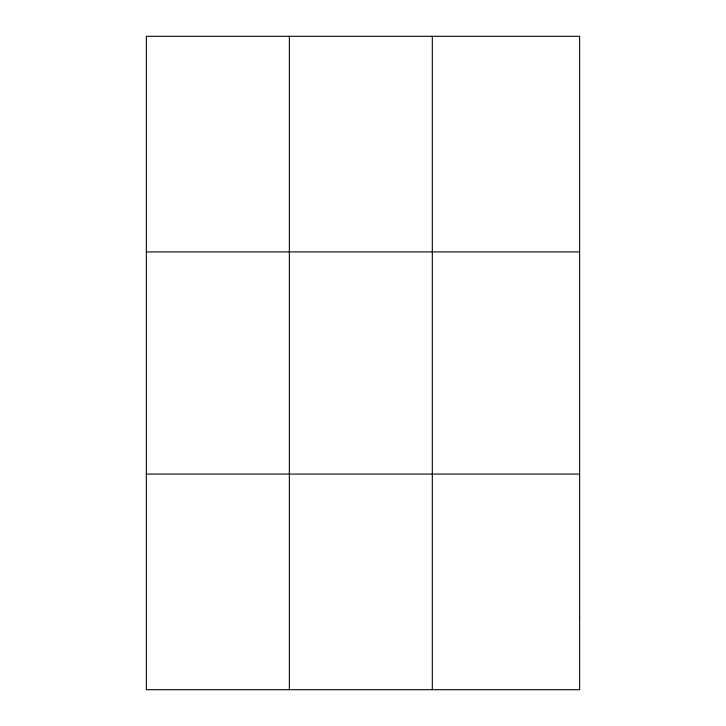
<?xml version="1.0" encoding="UTF-8"?>
<svg xmlns="http://www.w3.org/2000/svg" width="726" height="726" viewBox="0 0 726 726"><rect width="100%" height="100%" fill="white"/><g stroke="black" fill="none" stroke-linecap="round" stroke-linejoin="round"><path stroke-width="1.09" d="M289.347 36.3L289.347 689.7M432.324 36.3L432.324 689.7M146.362 251.922L579.638 251.922M146.362 474.078L579.638 474.078M579.638 617.826L579.638 689.7L146.362 689.7L146.362 36.3L579.638 36.3L579.638 617.826"/></g></svg>
